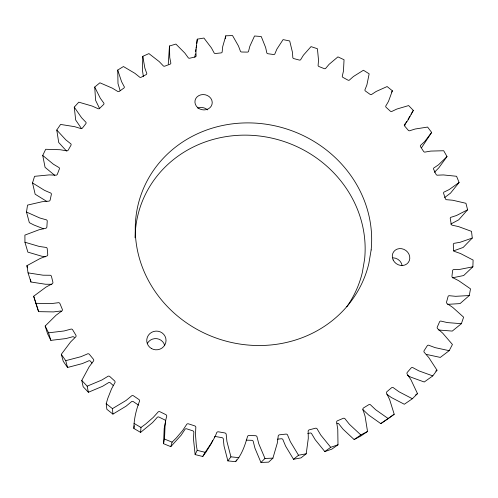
<?xml version="1.0" encoding="UTF-8"?>
<svg xmlns="http://www.w3.org/2000/svg" width="498" height="498" viewBox="0 0 498 498"><rect width="100%" height="100%" fill="white"/><g stroke="black" fill="none" stroke-linecap="round" stroke-linejoin="round"><path stroke-width="0.75" d="M421.644 147.589L431.648 132.437L427.608 127.071L415.151 129.013L410.14 130.594A1.413 1.22 27.9 0 1 408.204 130.208L404.625 126A1.413 1.214 27.4 0 1 404.737 124.251L407.825 120.423L413.321 110.4L408.634 105.576L396.831 109.056L392.194 111.253A1.407 1.208 25.9 0 1 390.258 111.104L386.174 107.369A1.401 1.201 25.5 0 1 386.031 105.613L388.477 101.424L392.368 90.779L387.12 86.552L376.146 91.47L371.95 94.234A1.394 1.195 24 0 1 370.045 94.327L365.526 91.109A1.394 1.195 23.6 0 1 365.127 89.379L366.901 84.903L369.155 73.816L363.428 70.249L353.443 76.499L349.745 79.767A1.394 1.189 22 0 1 347.903 80.097L343.022 77.445A1.388 1.189 21.6 0 1 342.381 75.764L343.464 71.077L344.043 59.741L337.93 56.878L329.078 64.342L325.941 68.064A1.388 1.189 20.1 0 1 324.186 68.618L319.019 66.564A1.388 1.189 19.7 0 1 318.147 64.964L318.521 60.146L317.425 48.736L311.013 46.619L303.431 55.166L300.904 59.274A1.388 1.189 18.2 0 1 299.261 60.046L293.888 58.621A1.388 1.189 17.8 0 1 292.793 57.127L292.451 52.259L289.693 40.961L283.082 39.616L276.882 49.115L275.002 53.535A1.394 1.189 16.2 0 1 273.502 54.506L267.999 53.74A1.394 1.195 15.8 0 1 266.704 52.377L265.646 47.534L261.251 36.535L254.534 35.993L249.834 46.277L248.633 50.952A1.394 1.195 14.3 0 1 247.294 52.109L241.748 52.01A1.401 1.201 13.9 0 1 240.266 50.796L238.498 46.065L232.522 35.545L225.793 35.819L222.681 46.737L222.189 51.58A1.407 1.208 12.4 0 1 221.037 52.913L215.541 53.491A1.407 1.208 12 0 1 213.885 52.452L211.426 47.914L203.925 38.053L197.295 39.155L195.845 50.528L196.088 55.459A1.413 1.22 10.4 0 1 195.148 56.94L189.769 58.204A1.419 1.22 10 0 1 187.976 57.363L184.851 53.093L175.906 44.079L169.476 45.997L169.756 57.644L170.739 62.586A1.426 1.233 8.4 0 1 170.03 64.192L164.869 66.128A1.432 1.239 8 0 1 162.958 65.506L159.198 61.584L148.921 53.597L142.802 56.324L142.428 70.131L143.349 76.511M212.714 440.45L211.202 443.712L206.079 451.997L202.736 456.492L195.135 454.593L193.51 439.292L193.803 432.806A1.606 1.587 -79.3 0 0 192.745 430.807L186.713 428.834A1.606 1.587 -72 0 0 184.683 429.824L181.104 435.24L170.795 446.644L163.537 443.693L164.203 428.361L165.454 422.005A1.606 1.587 -48.3 0 0 164.707 419.889L159.018 417.094A1.606 1.581 -44.4 0 0 156.864 417.785L152.513 422.615L140.604 432.395L133.869 428.454C133.931 419.316 136.06 410.246 139.316 401.743A1.656 1.619 -31.9 0 0 138.88 399.489L133.514 395.835A1.656 1.612 -30.5 0 0 131.217 396.221L126.05 400.473L112.442 408.64L106.205 403.685L107.842 398.207L111.502 388.957L114.652 383.13A1.656 1.6 -26.3 0 0 114.559 380.858L109.815 376.532A1.656 1.594 -25.3 0 0 107.493 376.594L101.773 380.049L87.169 386.174L81.778 380.447L89.186 366.746L93.157 361.467A1.65 1.581 -22.4 0 0 93.4 359.226L89.391 354.339A1.65 1.575 -21.7 0 0 87.1 354.078L80.962 356.68L65.717 360.677L61.298 354.333L70.61 341.939L75.291 337.314A1.643 1.556 -19.2 0 0 75.864 335.154L72.664 329.825A1.637 1.55 -18.6 0 0 70.461 329.265L64.055 330.977L48.543 332.813L45.169 326.022L56.131 315.172L61.403 311.287A1.631 1.525 -16.4 0 0 62.287 309.258L59.953 303.624A1.625 1.519 -15.8 0 0 57.88 302.778L51.362 303.593L35.937 303.307L33.665 296.235L45.984 287.116L51.717 284.028A1.619 1.5 -13.8 0 0 52.888 282.161L51.45 276.359A1.612 1.494 -13.2 0 0 49.551 275.263L43.065 275.195L28.062 272.879L26.904 265.689L40.282 258.431L46.333 256.177A1.6 1.469 -11.3 0 0 47.752 254.515L47.217 248.676A1.594 1.463 -10.8 0 0 45.53 247.357L39.218 246.448L24.95 242.233L24.9 235.1L39.012 229.777L45.25 228.364A1.581 1.438 -8.9 0 0 46.88 226.932L47.235 221.18A1.575 1.432 -8.5 0 0 45.785 219.68L39.765 217.975L26.506 212.048L27.521 205.108L42.056 201.746L48.343 201.173A1.562 1.407 -6.7 0 0 50.155 199.991L51.35 194.444A1.556 1.401 -6.2 0 0 50.161 192.801L44.552 190.379L32.526 182.934L34.555 176.323L49.209 174.904L55.427 175.147A1.544 1.376 -4.4 0 0 57.363 174.225L59.362 168.99A1.538 1.37 -4 0 0 58.447 167.241L53.336 164.178L42.735 155.438L45.698 149.282L60.183 149.736L66.209 150.751A1.519 1.351 -2.3 0 0 68.238 150.097L70.971 145.267A1.519 1.345 -1.8 0 0 70.336 143.455L65.811 139.838L56.778 130.04L60.582 124.432L74.644 126.673L80.377 128.409A1.5 1.326 -0.1 0 0 82.45 128.023L85.843 123.672A1.494 1.32 0.3 0 0 85.494 121.829L81.61 117.765L74.252 107.132L78.796 102.165L92.192 106.068L97.54 108.458A1.482 1.301 1.9 0 0 99.631 108.346L103.59 104.53A1.475 1.295 2.4 0 0 103.528 102.7L100.328 98.274L94.72 87.057L99.899 82.786L112.43 88.208L117.31 91.19A1.463 1.276 4 0 0 119.377 91.333L123.821 88.109A1.457 1.27 4.4 0 0 124.027 86.328L121.556 81.635L117.727 70.056L123.429 66.539L134.908 73.331L139.259 76.817A1.444 1.257 6 0 0 141.264 77.209L146.113 74.619A1.444 1.251 6.4 0 0 146.574 72.907L144.843 68.039L142.802 56.324M452.495 277.809L463.663 275.543L472.87 266.816L473.1 260.062L460.526 253.544L454.911 251.552A1.494 1.313 38 0 1 453.466 250.015L453.305 244.506A1.488 1.313 37.5 0 1 454.655 243.236L460.152 242.258L472.26 238.056L471.525 231.371L458.502 226.584L452.813 225.339A1.475 1.289 35.9 0 1 451.207 224.013L450.26 218.597A1.469 1.289 35.5 0 1 451.387 217.165L456.535 215.497L467.597 209.795L465.941 203.29L452.719 200.233L447.067 199.742A1.457 1.27 33.8 0 1 445.324 198.634L443.643 193.405A1.457 1.264 33.4 0 1 444.521 191.848L449.252 189.533L459.094 182.486L456.573 176.28L443.394 174.935L437.867 175.165A1.444 1.251 31.8 0 1 436.024 174.294L433.652 169.332A1.438 1.245 31.4 0 1 434.281 167.677L438.52 164.794L447.017 156.577L443.699 150.745L430.776 151.081L425.466 152.002A1.426 1.233 29.8 0 1 423.561 151.373L420.555 146.754A1.426 1.226 29.4 0 1 420.922 145.036L424.613 141.644L431.648 132.437M307.739 433.615L309.961 433.036A1.6 1.525 60.5 0 1 311.897 434.144L315.203 439.703L324.814 451.568L331.886 449.121L337.993 444.789L337.769 429.313L336.716 422.827A1.637 1.544 56.8 0 1 337.513 420.748L343.209 418.339A1.637 1.538 56.2 0 1 345.313 419.185L349.459 424.34L360.851 434.959L367.536 431.473L365.084 416.272L363.123 410.028A1.625 1.519 54 0 1 363.602 407.874L368.775 404.706A1.625 1.513 53.5 0 1 370.935 405.248L375.691 409.748L388.247 418.606L394.211 414.249L389.66 399.645L386.865 393.775A1.612 1.488 51.5 0 1 387.014 391.584L391.565 387.755A1.606 1.482 51 0 1 393.731 387.992L398.979 391.758L412.369 398.736L417.498 393.632L411.018 379.899L407.476 374.515A1.594 1.463 49.1 0 1 407.308 372.342L411.155 367.954A1.594 1.45 48.6 0 1 413.284 367.885L418.886 370.873L432.787 375.897L437.001 370.182L428.803 357.576L424.62 352.758A1.575 1.432 46.7 0 1 424.147 350.642L427.228 345.805A1.569 1.426 46.2 0 1 429.27 345.45L435.09 347.629L449.19 350.679L452.433 344.492L442.747 333.212L438.041 329.041A1.556 1.401 44.4 0 1 437.281 327.024L439.56 321.851A1.55 1.394 44 0 1 441.477 321.229L447.391 322.592L461.385 323.694L463.619 317.182L452.713 307.384L447.584 303.911A1.538 1.37 42.2 0 1 446.569 302.025L448.032 296.634A1.531 1.363 41.8 0 1 449.787 295.762L455.67 296.316L469.278 295.544L470.504 288.846L458.627 280.648L453.205 277.909A1.513 1.345 40.1 0 1 451.954 276.185L452.595 270.675A1.513 1.338 39.6 0 1 454.164 269.592L459.903 269.362L472.87 266.816M168.262 64.093L169.476 45.997M140.604 432.395L140.978 427.471L145.659 424.041L153.247 417.417L157.729 412.45A1.65 1.631 -40.4 0 1 159.945 411.746L165.809 414.622A1.65 1.631 -44.2 0 1 166.581 416.801C163.879 425.578 165.722 434.922 163.537 443.693M195.733 51.705L196.007 49.495M196.187 48.013L196.467 45.797M196.741 43.581L197.295 39.155M133.869 428.454L134.255 425.69M225.277 38.776L225.793 35.819M277.473 439.18L281.333 438.757A1.606 1.544 64.4 0 1 283.113 440.132L285.609 446.127L293.515 459.293L300.991 457.886L306.214 453.79L308.287 438.371L308.187 431.772A1.65 1.569 59.9 0 1 309.302 429.824L315.396 428.243A1.643 1.569 59.2 0 1 317.388 429.382L320.805 435.096L330.722 447.304L337.993 444.789M194.774 57.195L195.415 53.852M170.795 446.644L172.096 442.149L176.205 438.078L182.71 430.421L186.395 424.856A1.65 1.637 -72.3 0 1 188.481 423.842L194.699 425.871A1.65 1.637 -81.8 0 1 195.789 427.925L195.496 434.598L196.256 444.627L197.183 450.341L195.135 454.593M246.199 440.145L251.783 440.332A1.606 1.562 69.6 0 1 253.358 441.95L254.97 448.25L260.946 462.455L268.652 462.132L272.916 458.141L277.293 443.133L278.17 436.578A1.656 1.594 63.5 0 1 279.577 434.798L285.933 434.1A1.65 1.587 62.6 0 1 287.769 435.52L290.353 441.682L298.52 455.234L306.214 453.79M404.681 125.683L405.833 123.224M391.671 92.105L392.368 90.779M235.952 461.067L236.612 459.835M214.283 437.095A1.606 1.581 81.7 0 1 215.777 436.572L222.008 437.674A1.606 1.581 78.7 0 1 223.347 439.504L224.019 445.971L227.879 460.893L235.629 461.683C241.742 454.786 244.829 445.76 247.369 437.045A1.656 1.612 68.5 0 1 249.044 435.489L255.511 435.706A1.656 1.612 67.2 0 1 257.142 437.369L258.811 443.855L264.986 458.465L272.916 458.141M202.736 456.492C207.019 448.524 213.343 441.72 216.524 433.117A1.65 1.631 77.8 0 1 218.429 431.816L224.853 432.949A1.656 1.625 75.1 0 1 226.229 434.835L226.932 441.483L230.923 456.84L227.879 460.893M406.119 122.608L406.878 121.325M408.011 119.396L409.91 116.183M411.049 114.26L413.321 110.4M447.017 156.577L438.844 167.776L434.374 172.364M459.094 182.486L450.534 193.124L444.689 197.513M467.597 209.795L458.726 219.817L450.734 224.075M472.26 238.056L463.171 247.45L453.435 250.917M260.946 462.455L264.986 458.465M469.278 295.544L460.052 303.599L447.565 304.353M293.515 459.293L298.52 455.234M461.385 323.694L452.265 331.083L438.645 330.018M449.19 350.679L440.3 357.408L426.587 354.452M362.631 409.885A1.575 1.475 54.4 0 1 364.001 410.632L368.613 415.002L380.796 423.617L394.211 414.249M435.769 371.072L437.001 370.182M324.814 451.568L330.722 447.304M432.787 375.897L424.246 381.997L410.732 377.117L407.333 375.299M415.612 394.933L417.498 393.632M412.369 398.736L404.314 404.258L391.304 397.479L386.778 394.217M337.015 423.387A1.587 1.5 57.3 0 1 339.057 424.209L343.072 429.22L354.122 439.547L360.851 434.959M367.536 431.473L360.627 436.148L354.122 439.547M380.796 423.617L388.247 418.606M106.205 403.685L106.858 409.294L112.915 414.112L126.119 406.156L131.13 402.017A1.606 1.569 -33.2 0 1 133.364 401.643L138.569 405.185M81.778 380.447L83.147 386.709L88.376 392.275L102.551 386.305L108.103 382.937A1.606 1.55 -27.3 0 1 110.363 382.875L113.426 385.682M61.298 354.333L63.258 361.311L67.554 367.48L82.344 363.584L88.302 361.044A1.6 1.531 -23.1 0 1 90.524 361.293L91.987 363.079M45.169 326.022L47.578 333.766L50.858 340.377L65.917 338.572L72.135 336.897A1.594 1.506 -19.8 0 1 74.277 337.445M51.786 284.296L45.486 284.24L30.92 281.999L28.062 272.879M33.665 296.235L38.595 311.648L53.572 311.91L59.903 311.107A1.581 1.482 -16.8 0 1 61.447 311.312M230.923 456.84L238.903 457.662M45.561 256.756L41.726 256.209L27.857 252.119L24.95 242.233M197.183 450.341L205.014 452.296M43.693 228.837L33.895 224.99L29.338 222.656L26.506 212.048M164.614 439.105L172.096 442.149M46.862 201.466L35.159 194.214L32.526 182.934M134.037 423.412L140.978 427.471M54.761 175.377L45.063 167.328L42.735 155.438M66.433 150.956L58.702 142.465L56.778 130.04M81.541 128.646L75.684 120.024L74.252 107.132M99.712 108.794L95.604 100.328L94.72 87.057M120.149 90.673L118.001 83.633L117.727 70.056M35.937 303.307L38.595 311.648M26.904 265.689L27.571 267.837M48.543 332.813L50.858 340.377M65.717 360.677L67.554 367.48M87.169 386.174L88.376 392.275M30.465 279.197L30.92 281.999M112.442 408.64L112.915 414.112M346.807 306.78A115.891 107.811 19.2 0 0 362.332 272.487L364.611 259.197A115.891 107.811 19.2 0 0 256.308 135.668A115.891 107.811 19.2 0 0 135.07 237.758M392.959 257.821A8.821 7.974 36.2 0 1 402.141 265.615M197.781 108.147A8.466 7.482 11 0 1 207.548 109.89M147.489 343.159A9.375 9.113 -6.3 0 1 164.707 345.568M371.147 249.946L368.844 263.554A119.128 110.332 19.2 0 1 177.213 315.757A119.128 110.332 19.2 0 1 208.768 129.268A119.128 110.332 19.2 0 1 371.147 249.946M393.159 259.968A9.07 8.155 35.8 0 0 408.298 262.49A9.07 8.155 35.8 0 0 401.674 248.701A9.07 8.155 35.8 0 0 393.159 259.968M197.781 107.68A8.69 7.638 11.1 0 0 212.042 104.207A8.69 7.638 11.1 0 0 200.918 94.819A8.69 7.638 11.1 0 0 197.781 107.68M151.404 348.5A9.649 9.362 -4.6 0 0 166.033 340.588A9.649 9.362 -4.6 0 0 151.722 332.284A9.649 9.362 -4.6 0 0 151.404 348.5"/></g></svg>
